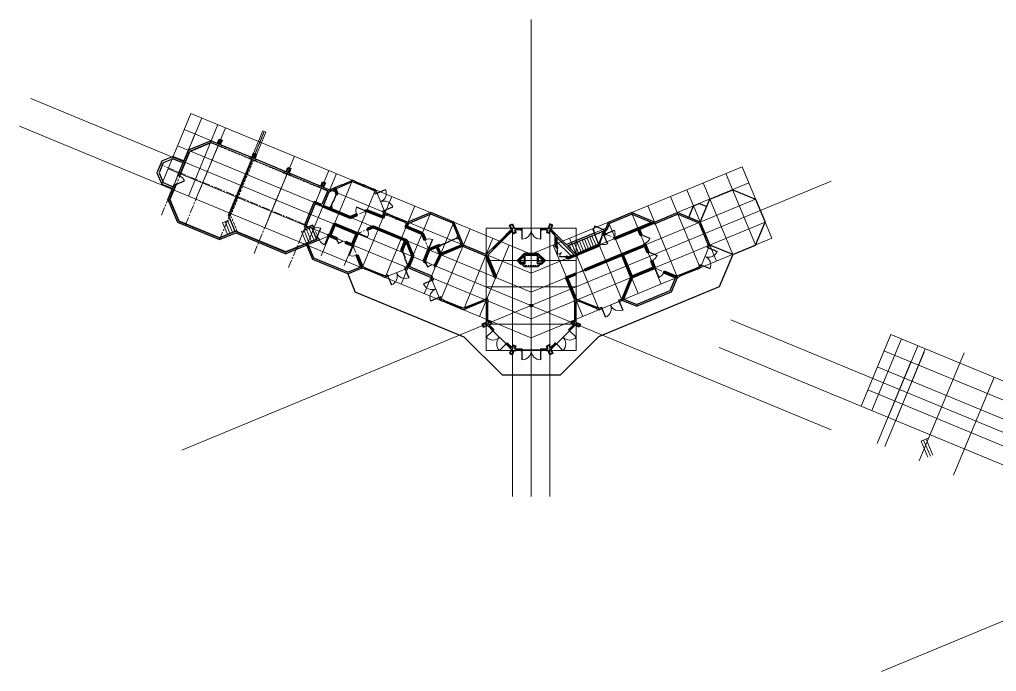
# Model space of a CAD drawing. Header units: inches. Extents: x 2775 to 35798, y 1675 to 10350.
# Drawn here: x 17293 to 21073, y 3300 to 5824 of the extents above; entities that cross this region are included whole.
import ezdxf

# ---------------------------------------------------------------- set-up
doc = ezdxf.new("R2010")
doc.units = ezdxf.units.IN
doc.header["$LTSCALE"] = 0.5
doc.header["$MEASUREMENT"] = 0
doc.linetypes.add('CENTER', pattern=[2, 1.25, -0.25, 0.25, -0.25])
doc.linetypes.add('HIDDEN', pattern=[0.375, 0.25, -0.125])
for name, color, linetype, lineweight in [('BALCONY', 3, 'CONTINUOUS', 30), ('DOORS', 7, 'CONTINUOUS', 30), ('FOUNDATION', 7, 'CONTINUOUS', 30), ('GRID', 1, 'CENTER', 20), ('INT WALLS', 7, 'CONTINUOUS', 40), ('LAYOUT', 6, 'CONTINUOUS', 9), ('MILLWORK', 7, 'CONTINUOUS', 20), ('STAIRS', 7, 'CONTINUOUS', 20), ('WALLS', 7, 'CONTINUOUS', 30)]:
    doc.layers.add(name, color=color, linetype=linetype, lineweight=lineweight)
doc.layers.add('LLMASONRY', color=12, linetype='CONTINUOUS')
doc.layers.add('LLWALLS', color=5, linetype='CONTINUOUS')

msp = doc.modelspace()

# ---------------------------------------------------------------- linework, layer by layer
at = {"layer": 'BALCONY', "color": 3, "ltscale": 50}
for p, q in [((20052.292, 4914.698), (20000.358, 4789.259)), ((18562.961, 4839.49), (18591.976, 4769.499)), ((19012.788, 4595.273), (19160.881, 4447.228)), ((19384.41, 4447.264), (19532.456, 4595.358)), ((19384.41, 4447.264), (19160.881, 4447.228))]:
    msp.add_line(p, q, dxfattribs=at)
at = {"layer": 'BALCONY', "color": 3, "ltscale": 150}
for p, q in [((19012.788, 4595.273), (18591.976, 4769.499)), ((20000.358, 4789.259), (19532.456, 4595.358))]:
    msp.add_line(p, q, dxfattribs=at)
at = {"layer": 'DOORS', "lineweight": 20, "ltscale": 75}
for p, q in [((18072.898, 5332.743), (18183.771, 5286.839)), ((18205.902, 5277.676), (18316.775, 5231.772)), ((18339.117, 5222.522), (18449.99, 5176.618))]:
    msp.add_line(p, q, dxfattribs=at)
at = {"layer": 'DOORS', "lineweight": 9, "ltscale": 50}
for p, q in [((17892.006, 5188.367), (17905.777, 5221.629)), ((18572.78, 5198.491), (18539.521, 5184.713)), ((18575.076, 5192.948), (18541.817, 5179.17)), ((18621.331, 5179.19), (18588.069, 5192.961)), ((18623.626, 5184.734), (18590.364, 5198.505)), ((18661.508, 5169.05), (18628.246, 5182.821)), ((18659.213, 5163.506), (18625.951, 5177.278)), ((18703.447, 5085.422), (18675.875, 5151.933)), ((18713.556, 5067.496), (18746.818, 5053.724)), ((18715.851, 5073.039), (18749.113, 5059.268)), ((18751.438, 5051.812), (18784.7, 5038.041)), ((18753.733, 5057.355), (18786.995, 5043.584)), ((19124.3, 4940.102), (19175.228, 4990.998)), ((19178.765, 4994.532), (19191.497, 5007.256)), ((19183.014, 4990.28), (19195.746, 5003.004)), ((19236.458, 5016.313), (19308.458, 5016.325)), ((19313.458, 5016.326), (19331.458, 5016.329)), ((19313.461, 5010.326), (19331.461, 5010.329)), ((19361.926, 4990.5), (19349.19, 5003.22)), ((19366.176, 4994.736), (19353.44, 5007.455)), ((19128.542, 4935.858), (19179.469, 4986.754)), ((19931.372, 4873.795), (19958.929, 4940.328)), ((18629.442, 4857.89), (18695.966, 4830.347)), ((18631.737, 4863.434), (18698.261, 4835.891)), ((18784.723, 4857.905), (18718.205, 4830.35)), ((18916.716, 4748.161), (18889.143, 4814.673)), ((18998.904, 4704.924), (18932.38, 4732.467)), ((19001.198, 4710.468), (18934.675, 4738.011)), ((19085.261, 4737.983), (19018.846, 4710.47)), ((19087.58, 4732.449), (19021.142, 4704.927)), ((19098.74, 4729.969), (19098.752, 4657.969)), ((19104.74, 4729.97), (19104.752, 4657.97)), ((19457.614, 4732.505), (19524.061, 4705.003)), ((19459.931, 4738.039), (19526.355, 4710.547)), ((19546.269, 4704.999), (19612.784, 4732.563)), ((19107.979, 4635.808), (19120.712, 4623.086)), ((19112.22, 4640.053), (19124.953, 4627.33)), ((19124.249, 4619.552), (19175.182, 4568.661)), ((19370.055, 4568.679), (19420.972, 4619.586)), ((19420.263, 4627.362), (19432.992, 4640.089)), ((19424.507, 4623.121), (19437.236, 4635.848)), ((19178.719, 4565.127), (19191.453, 4552.405)), ((19182.96, 4569.371), (19195.694, 4556.649)), ((19349.546, 4556.658), (19362.275, 4569.384)), ((19353.79, 4552.417), (19366.519, 4565.143))]:
    msp.add_line(p, q, dxfattribs=at)
at = {"layer": 'DOORS', "ltscale": 50}
for p, q in [((17897.549, 5186.072), (17930.807, 5199.854)), ((18507.842, 5120.032), (18518.29, 5145.265)), ((18675.875, 5151.933), (18709.13, 5165.719)), ((18497.893, 5101.975), (18505.807, 5121.09)), ((18630.243, 5084.15), (18596.983, 5097.925)), ((18703.447, 5085.422), (18736.703, 5099.208)), ((18444.289, 4983.031), (18457.954, 5016.336)), ((18606.436, 4995.597), (18639.634, 4981.848)), ((19180.881, 4992.415), (19193.613, 5005.139)), ((19213.459, 5013.296), (19231.459, 5013.303)), ((19236.461, 5010.305), (19236.461, 4974.305)), ((19308.461, 5010.333), (19308.461, 4974.333)), ((19313.459, 5013.335), (19331.459, 5013.342)), ((19351.315, 5005.338), (19364.022, 4992.589)), ((19517.727, 5025.808), (19550.989, 5012.037)), ((19561.032, 4995.129), (19594.288, 5008.915)), ((19698.683, 4991.062), (19731.945, 4977.291)), ((18486.266, 4985.195), (18472.398, 4951.974)), ((18519.71, 4974.262), (18526.601, 4957.633)), ((18542.852, 4964.681), (18526.224, 4957.79)), ((18890.624, 4972.541), (18876.857, 4939.277)), ((18919.864, 4949.49), (18953.123, 4963.268)), ((18952.219, 4965.246), (18985.479, 4979.024)), ((19126.417, 4937.984), (19177.344, 4988.88)), ((19553.311, 4989.059), (19567.088, 4955.8)), ((18581.702, 4944.758), (18567.935, 4911.495)), ((18774.468, 4927.467), (18785.236, 4901.491)), ((19372.479, 4939.328), (19372.479, 4915.328)), ((19726.214, 4924.531), (19759.461, 4910.721)), ((19953.357, 4942.635), (19958.901, 4940.341)), ((19958.904, 4940.323), (19992.164, 4926.547)), ((18782.885, 4900.543), (18793.569, 4874.769)), ((18863.762, 4883.768), (18870.623, 4867.21)), ((19406.442, 4905.408), (19382.442, 4905.408)), ((18630.591, 4860.666), (18697.118, 4833.13)), ((18784.721, 4857.909), (18798.509, 4824.654)), ((18870.623, 4867.21), (18887.181, 4874.072)), ((19462.327, 4847.651), (19495.585, 4861.433)), ((19752.091, 4858.947), (19765.878, 4825.691)), ((19848.017, 4833.292), (19914.532, 4860.856)), ((19925.829, 4876.105), (19931.373, 4873.811)), ((19931.377, 4873.793), (19964.636, 4860.017)), ((18718.2, 4830.36), (18731.988, 4797.105)), ((18889.148, 4814.674), (18855.888, 4800.898)), ((18916.726, 4748.166), (18883.467, 4734.389)), ((18933.529, 4735.243), (19000.055, 4707.707)), ((19019.99, 4707.709), (19086.444, 4735.16)), ((19101.74, 4729.969), (19101.752, 4657.969)), ((19443.471, 4657.989), (19443.459, 4729.989)), ((19525.212, 4707.785), (19458.749, 4735.216)), ((19612.778, 4732.578), (19626.555, 4699.319)), ((19546.27, 4704.999), (19560.046, 4671.74)), ((19124.256, 4619.558), (19098.8, 4594.102)), ((19110.107, 4637.937), (19122.839, 4625.214)), ((19420.954, 4619.603), (19446.41, 4594.148)), ((19422.366, 4625.261), (19435.089, 4637.994)), ((19175.187, 4568.666), (19149.731, 4543.21)), ((19180.845, 4567.254), (19193.577, 4554.531)), ((19213.622, 4546.232), (19231.622, 4546.238)), ((19236.624, 4543.24), (19236.624, 4507.24)), ((19308.624, 4543.268), (19308.624, 4507.268)), ((19313.622, 4546.27), (19331.622, 4546.277)), ((19351.682, 4554.523), (19364.405, 4567.256)), ((19362.283, 4569.376), (19366.528, 4565.135)), ((19370.062, 4568.672), (19395.518, 4543.216))]:
    msp.add_line(p, q, dxfattribs=at)
at = {"layer": 'DOORS', "lineweight": 20, "ltscale": 50}
for p, q in [((18573.928, 5195.719), (18540.669, 5181.941)), ((18622.479, 5181.962), (18589.217, 5195.733)), ((18660.36, 5166.278), (18627.098, 5180.049)), ((18714.704, 5070.268), (18747.966, 5056.496)), ((18752.585, 5054.584), (18785.847, 5040.813)), ((18953.35, 4962.495), (18951.997, 4965.774))]:
    msp.add_line(p, q, dxfattribs=at)
at = {"layer": 'DOORS', "color": 7, "lineweight": 9, "ltscale": 50}
for p, q in [((19213.458, 5016.309), (19231.458, 5016.312)), ((19213.459, 5010.309), (19231.459, 5010.312))]:
    msp.add_line(p, q, dxfattribs=at)
at = {"layer": 'DOORS', "lineweight": 9, "ltscale": 75}
for p, q in [((19517.732, 4998.255), (19550.989, 5012.037)), ((19440.471, 4657.989), (19440.459, 4729.989)), ((19446.471, 4657.99), (19446.459, 4729.99))]:
    msp.add_line(p, q, dxfattribs=at)
at = {"layer": 'DOORS', "lineweight": 9, "ltscale": 50}
for centre, radius, start, end in [((17897.549, 5186.072), 36, 22.509336, 67.509336), ((18675.875, 5151.933), 36, 292.516698, 22.516698), ((18703.447, 5085.422), 36, 22.516698, 112.516698), ((18630.243, 5084.15), 36, 157.501905, 202.501905), ((18444.289, 4983.031), 36, 67.692109, 112.692109), ((18606.436, 4995.597), 35.933, 337.501905, 22.501905), ((19236.455, 5010.313), 36.008, 270.009332, 0.022067), ((19308.461, 5010.325), 35.998, 179.996594, 270), ((19561.032, 4995.129), 36, 337.516724, 22.516724), ((18486.266, 4985.195), 36, 202.341309, 247.341309), ((18876.857, 4939.277), 36, 67.516709, 112.516709), ((19553.311, 4989.059), 36, 247.501963, 292.501963), ((19698.683, 4991.062), 36.001, 292.506283, 337.509343), ((19372.479, 4939.328), 24, 270, 315.036577), ((19406.442, 4905.408), 24, 135.036577, 180), ((19958.912, 4940.32), 35.998, 247.496594, 337.5), ((18581.702, 4944.758), 36, 247.516709, 292.516709), ((19726.214, 4924.531), 36, 292.443135, 337.443395), ((19931.367, 4873.791), 36.008, 337.509332, 67.522067), ((18718.203, 4830.353), 35.998, 292.518672, 22.522079), ((18784.724, 4857.919), 36.008, 202.496605, 292.50934), ((19752.091, 4858.947), 36.001, 292.516724, 337.516724), ((18889.153, 4814.683), 36.008, 202.509332, 292.522067), ((18916.719, 4748.163), 35.998, 112.496594, 202.5), ((19546.261, 4705.005), 36.008, 292.509332, 22.522067), ((19612.781, 4732.571), 35.998, 202.496594, 292.5), ((19124.257, 4619.568), 36.008, 225.009332, 315.022067), ((19175.181, 4568.66), 35.998, 134.996594, 225), ((19370.052, 4568.674), 36.008, 315.009332, 45.022067), ((19420.959, 4619.598), 35.998, 224.996594, 315), ((19236.618, 4543.248), 36.008, 270.009332, 0.022067), ((19308.624, 4543.26), 35.998, 179.996594, 270)]:
    msp.add_arc(centre, radius, start, end, dxfattribs=at)
at = {"layer": 'DOORS', "lineweight": 9, "ltscale": 75}
msp.add_arc((19550.989, 5012.037), 36, 157.509343, 202.509343, dxfattribs=at)
at = {"layer": 'FOUNDATION', "color": 7, "linetype": 'Continuous', "lineweight": 20, "ltscale": 50}
for p, q in [((18034.56, 5346.451), (17952.008, 5312.254)), ((17875.785, 5128.152), (17909.995, 5045.568))]:
    msp.add_line(p, q, dxfattribs=at)
at = {"layer": 'FOUNDATION', "color": 7, "lineweight": 20, "ltscale": 50}
for p, q in [((18034.56, 5346.451), (18072.133, 5330.895)), ((17913.19, 5218.497), (17952.008, 5312.254)), ((18183.006, 5284.991), (18190.502, 5281.887)), ((18197.893, 5278.827), (18205.137, 5275.828)), ((18316.01, 5229.924), (18338.352, 5220.674)), ((17875.785, 5128.152), (17899.441, 5185.289)), ((18449.225, 5174.77), (18484.231, 5160.277)), ((17909.995, 5045.568), (18066.461, 4980.849)), ((18066.461, 4980.849), (18128.994, 5006.874)), ((18128.994, 5006.874), (18322.969, 4926.471)), ((18402.219, 4959.17), (18322.969, 4926.471))]:
    msp.add_line(p, q, dxfattribs=at)
at = {"layer": 'FOUNDATION', "lineweight": 20, "ltscale": 50}
for p, q in [((18072.898, 5332.743), (18072.133, 5330.895)), ((18183.771, 5286.839), (18183.006, 5284.991)), ((18205.902, 5277.676), (18205.137, 5275.828)), ((18316.775, 5231.772), (18316.01, 5229.924)), ((18339.117, 5222.522), (18338.352, 5220.674)), ((17897.603, 5186.05), (17899.451, 5185.284)), ((18449.99, 5176.618), (18449.225, 5174.77))]:
    msp.add_line(p, q, dxfattribs=at)
at = {"layer": 'FOUNDATION', "color": 7, "linetype": 'HIDDEN', "lineweight": 9, "ltscale": 75}
for p, q in [((18072.133, 5330.895), (18183.006, 5284.991)), ((18205.137, 5275.828), (18316.01, 5229.924)), ((18338.352, 5220.674), (18449.225, 5174.77))]:
    msp.add_line(p, q, dxfattribs=at)
at = {"layer": 'FOUNDATION', "linetype": 'Continuous', "ltscale": 50}
for p, q in [((17886.939, 5293.959), (17842.66, 5275.617)), ((17886.94, 5285.3), (17848.866, 5269.529)), ((17824.385, 5231.331), (17842.692, 5187.138)), ((17833.044, 5231.331), (17848.815, 5193.261))]:
    msp.add_line(p, q, dxfattribs=at)
at = {"layer": 'FOUNDATION', "ltscale": 50}
for p, q in [((17886.939, 5293.959), (17928.575, 5276.721)), ((17842.743, 5275.652), (17824.385, 5231.331)), ((17848.866, 5269.529), (17833.044, 5231.331)), ((17886.94, 5285.3), (17925.515, 5269.329)), ((18100.953, 5065.847), (18191.267, 5283.735)), ((17842.692, 5187.138), (17884.345, 5169.892)), ((17848.815, 5193.261), (17887.406, 5177.284))]:
    msp.add_line(p, q, dxfattribs=at)
at = {"layer": 'FOUNDATION', "linetype": 'HIDDEN', "lineweight": 9, "ltscale": 75}
for q in [(18198.659, 5280.675), (18135.151, 5004.322)]:
    msp.add_line((18109.614, 5065.849), q, dxfattribs=at)
at = {"layer": 'FOUNDATION', "color": 7, "linetype": 'HIDDEN', "lineweight": 20, "ltscale": 75}
for p, q in [((17899.441, 5185.289), (17913.19, 5218.497)), ((18491.12, 5156.004), (18467.028, 5097.812)), ((18437.461, 5110.053), (18402.729, 5026.162)), ((18467.028, 5097.812), (18437.461, 5110.053)), ((18402.729, 5026.162), (18404.945, 5020.816))]:
    msp.add_line(p, q, dxfattribs=at)
at = {"layer": 'FOUNDATION', "linetype": 'HIDDEN', "lineweight": 20, "ltscale": 75}
for p, q in [((18513.299, 5165.192), (18491.12, 5156.004)), ((18427.015, 5029.922), (18404.945, 5020.816)), ((18427.015, 5029.922), (18449.205, 4976.394)), ((19414.257, 4946.715), (19557.847, 5006.22))]:
    msp.add_line(p, q, dxfattribs=at)
at = {"layer": 'FOUNDATION', "lineweight": 20, "ltscale": 75}
msp.add_line((18131.99, 5140.725), (18139.38, 5137.662), dxfattribs=at)
at = {"layer": 'FOUNDATION', "ltscale": 10}
msp.add_line((18100.953, 5065.847), (18125.955, 5005.609), dxfattribs=at)
at = {"layer": 'FOUNDATION', "color": 7, "linetype": 'HIDDEN', "lineweight": 20, "ltscale": 50}
msp.add_line((18441.044, 4975.19), (18402.219, 4959.17), dxfattribs=at)
at = {"layer": 'GRID', "ltscale": 50}
for p, q in [((17841.934, 5067.493), (17978.798, 5397.683)), ((18066.462, 4972.191), (18239.983, 5390.818)), ((17934.273, 5029.219), (18071.137, 5359.409)), ((18398.939, 5030.075), (17837.43, 5262.82)), ((18200.121, 4919.149), (18336.985, 5249.339)), ((18333.582, 4863.866), (18470.446, 5194.056)), ((18520.553, 5153.897), (18512.43, 5173.491)), ((18466.853, 5102.619), (18573.973, 5058.269)), ((18636.695, 5084.252), (18573.973, 5058.269)), ((18699.459, 5058.28), (18636.695, 5084.252)), ((18699.454, 5058.269), (18707.074, 5076.673)), ((18066.462, 4972.191), (17903.862, 5039.588)), ((18492.9, 4987.932), (18511.262, 5032.282)), ((18511.262, 5032.282), (18599.96, 4995.558)), ((18795.772, 5039.95), (18788.164, 5021.573)), ((19597.896, 4977.302), (19749.326, 5040.106)), ((18129.022, 4998.22), (18066.459, 4972.183)), ((18581.599, 4951.209), (18599.924, 4995.471)), ((18662.77, 5021.505), (18599.924, 4995.471)), ((18662.77, 5021.505), (18788.251, 4969.553)), ((18850.939, 4995.597), (18788.164, 5021.573)), ((18850.939, 4995.597), (18876.961, 4932.825)), ((19535.116, 4951.336), (19562.177, 5016.674)), ((19553.483, 4995.683), (19597.896, 4977.302)), ((19686.644, 5014.109), (19749.216, 4862.623)), ((18486.266, 4985.195), (18453.187, 4971.546)), ((18492.9, 4987.932), (18489.791, 4986.649)), ((18492.9, 4987.932), (18581.599, 4951.209)), ((18772.024, 4930.358), (18788.251, 4969.553)), ((18788.251, 4969.553), (18814.25, 4906.837)), ((18997.03, 4982.564), (18908.278, 4945.798)), ((18581.599, 4951.209), (18618.387, 4862.467)), ((18772.024, 4930.358), (18797.993, 4867.715)), ((18858.574, 4888.486), (18876.961, 4932.825)), ((18908.278, 4945.798), (18876.961, 4932.825)), ((18921.259, 4914.485), (18900.126, 4871.283)), ((18921.259, 4914.485), (18908.278, 4945.798)), ((19010.011, 4951.25), (18921.259, 4914.485)), ((19135.498, 4825.785), (19098.71, 4914.527)), ((19446.43, 4914.584), (19535.116, 4951.336)), ((19478.956, 4854.542), (19623.88, 4914.599)), ((19623.88, 4914.599), (19712.566, 4951.351)), ((19623.88, 4914.599), (19660.632, 4825.913)), ((18795.838, 4862.509), (18814.22, 4906.91)), ((18858.574, 4888.486), (18900.126, 4871.283)), ((19409.67, 4825.83), (19445.698, 4840.76)), ((19749.216, 4862.623), (19660.632, 4825.913)), ((19749.216, 4862.623), (19838.082, 4825.928)), ((19446.422, 4737.143), (19409.67, 4825.83)), ((19660.632, 4825.913), (19623.872, 4737.158))]:
    msp.add_line(p, q, dxfattribs=at)
at = {"layer": 'GRID', "color": 1, "ltscale": 50}
msp.add_line((18520.553, 5153.897), (18494.571, 5091.143), dxfattribs=at)
at = {"layer": 'GRID', "color": 6, "linetype": 'Continuous', "lineweight": 30, "ltscale": 50}
msp.add_circle((19272.569, 4717.057), 6, dxfattribs=at)
at = {"layer": 'INT WALLS', "ltscale": 50}
for p, q in [((18517.976, 5153.911), (18512.534, 5167.039)), ((18515.028, 5146.762), (18519.417, 5144.945)), ((18523.124, 5153.898), (18516.922, 5168.857)), ((18467.762, 5104.813), (18493.286, 5094.246)), ((18465.945, 5100.425), (18573.973, 5055.699)), ((18501.056, 5100.596), (18496.667, 5102.413)), ((18497.674, 5092.429), (18573.972, 5060.84)), ((18596.984, 5070.372), (18573.972, 5060.84)), ((18598.802, 5065.984), (18573.973, 5055.699)), ((18596.984, 5070.372), (18598.802, 5065.984)), ((18636.695, 5086.823), (18630.243, 5084.15)), ((18630.243, 5084.15), (18632.061, 5079.762)), ((18636.696, 5081.682), (18632.061, 5079.762)), ((18698.173, 5061.383), (18702.542, 5071.937)), ((18700.745, 5055.178), (18706.973, 5070.221)), ((18509.976, 5035.384), (18493.041, 4994.481)), ((18512.548, 5029.179), (18496.003, 4989.218)), ((18509.976, 5035.384), (18600.048, 4998.093)), ((18512.548, 5029.179), (18596.857, 4994.273)), ((18791.283, 5035.315), (18785.061, 5020.287)), ((18795.629, 5033.397), (18791.267, 5022.86)), ((19597.895, 4979.873), (19738.386, 5038.14)), ((19689.675, 5012.795), (19744.592, 5035.571)), ((18580.313, 4954.312), (18596.857, 4994.273)), ((18584.169, 4951.21), (18601.742, 4993.653)), ((18604.559, 4999.961), (18600.048, 4998.093)), ((18606.436, 4995.597), (18601.742, 4993.653)), ((18604.541, 5000.002), (18606.436, 4995.597)), ((18637.798, 5013.779), (18639.633, 5009.349)), ((18662.77, 5024.076), (18637.815, 5013.738)), ((18662.771, 5018.934), (18639.633, 5009.349)), ((18662.77, 5024.076), (18790.069, 4971.371)), ((18662.771, 5018.934), (18785.149, 4968.267)), ((18849.128, 4993.763), (18858.683, 4970.714)), ((18852.756, 4997.415), (18863.071, 4972.533)), ((19548.922, 4990.877), (19555.826, 5007.547)), ((19548.922, 4990.877), (19553.311, 4989.059)), ((19553.311, 4989.059), (19554.769, 4992.58)), ((19554.769, 4992.58), (19559.216, 4990.74)), ((19556.587, 4996.969), (19562.033, 5010.119)), ((19556.587, 4996.969), (19561.032, 4995.129)), ((19559.216, 4990.74), (19561.032, 4995.129)), ((19597.897, 4974.731), (19685.287, 5010.975)), ((19685.287, 5010.975), (19694.293, 4989.242)), ((19689.675, 5012.795), (19698.681, 4991.061)), ((19694.417, 4989.297), (19698.68, 4991.063)), ((18489.791, 4986.649), (18519.71, 4974.262)), ((18496.003, 4989.218), (18521.527, 4978.651)), ((18552.972, 4960.491), (18579.781, 4949.391)), ((18554.789, 4964.88), (18580.313, 4954.312)), ((18769.453, 4930.358), (18785.149, 4968.267)), ((18774.595, 4930.359), (18788.253, 4963.348)), ((18788.253, 4963.348), (18811.65, 4906.909)), ((18790.069, 4971.371), (18816.791, 4906.91)), ((18863.071, 4972.533), (18858.683, 4970.714)), ((18918.486, 4952.598), (18907.369, 4947.992)), ((18918.486, 4952.598), (18920.304, 4948.209)), ((18990.577, 4982.462), (18985.004, 4980.153)), ((18985.007, 4980.154), (18986.825, 4975.766)), ((18992.396, 4978.074), (18986.822, 4975.765)), ((19365.427, 4986.929), (19365.427, 4946.371)), ((19370.177, 4982.26), (19370.177, 4948.341)), ((19444.61, 4916.401), (19533.298, 4953.154)), ((19533.298, 4953.154), (19535.147, 4957.617)), ((19535.147, 4957.617), (19539.535, 4955.799)), ((19536.934, 4949.519), (19539.535, 4955.799)), ((19592.479, 4976.973), (19594.296, 4981.362)), ((19592.479, 4976.973), (19597.897, 4974.731)), ((19594.296, 4981.362), (19597.895, 4979.873)), ((19622.971, 4916.793), (19709.463, 4952.636)), ((19708.075, 4955.985), (19712.463, 4957.803)), ((19708.075, 4955.985), (19709.463, 4952.636)), ((19712.463, 4957.803), (19714.76, 4952.26)), ((19714.761, 4952.258), (19726.214, 4924.531)), ((18579.781, 4949.391), (18581.702, 4944.758)), ((18581.702, 4944.758), (18586.09, 4946.577)), ((18584.169, 4951.21), (18586.09, 4946.577)), ((18769.453, 4930.358), (18771.209, 4926.122)), ((18771.206, 4926.121), (18775.6, 4927.934)), ((18774.595, 4930.359), (18775.6, 4927.934)), ((18855.47, 4887.201), (18874.39, 4932.825)), ((18861.678, 4889.772), (18878.772, 4930.992)), ((18872.47, 4937.458), (18874.39, 4932.825)), ((18876.857, 4939.277), (18872.543, 4937.492)), ((18876.857, 4939.277), (18878.246, 4935.928)), ((18907.369, 4947.992), (18878.246, 4935.928)), ((18906.993, 4942.695), (18878.794, 4931.014)), ((18918.687, 4914.63), (18896.882, 4870.056)), ((18918.682, 4914.499), (18906.993, 4942.695)), ((18920.304, 4948.209), (18911.382, 4944.513)), ((18922.544, 4917.588), (18911.382, 4944.513)), ((19003.559, 4951.148), (18922.544, 4917.588)), ((19005.275, 4946.718), (18923.092, 4912.673)), ((19372.479, 4939.328), (19365.427, 4946.371)), ((19375.836, 4942.689), (19370.177, 4948.341)), ((19372.479, 4939.328), (19375.836, 4942.689)), ((19413.495, 4898.365), (19536.934, 4949.519)), ((19414.607, 4903.967), (19438.877, 4914.025)), ((19478.047, 4856.736), (19622.971, 4916.793)), ((19626.983, 4913.314), (19711.279, 4948.247)), ((19711.279, 4948.247), (19721.824, 4922.717)), ((19721.824, 4922.718), (19726.214, 4924.531)), ((18595.488, 4911.503), (18599.876, 4913.322)), ((18595.488, 4911.503), (18613.896, 4867.1)), ((18599.876, 4913.322), (18618.241, 4869.021)), ((18792.658, 4874.392), (18797.001, 4876.185)), ((18797.001, 4876.185), (18797.966, 4873.858)), ((18797.966, 4873.858), (18811.65, 4906.909)), ((18800.327, 4867.145), (18816.791, 4906.91)), ((18855.47, 4887.201), (18863.762, 4883.768)), ((18861.678, 4889.772), (18865.586, 4888.154)), ((18863.762, 4883.768), (18865.586, 4888.154)), ((18922.953, 4912.543), (18901.279, 4868.235)), ((19133.304, 4824.875), (19098.856, 4907.973)), ((19137.692, 4826.694), (19103.014, 4910.346)), ((19406.442, 4905.408), (19409.799, 4908.769)), ((19413.495, 4898.365), (19406.442, 4905.408)), ((19414.607, 4903.967), (19409.799, 4908.769)), ((19479.865, 4852.348), (19622.595, 4911.496)), ((19622.595, 4911.496), (19658.061, 4825.912)), ((19626.983, 4913.314), (19661.917, 4829.016)), ((19735.568, 4889.444), (19739.958, 4891.258)), ((19735.568, 4889.444), (19746.116, 4863.908)), ((19739.958, 4891.258), (19750.993, 4864.542)), ((18792.658, 4874.392), (18795.029, 4868.669)), ((18792.662, 4874.394), (18795.035, 4868.671)), ((18896.882, 4870.056), (18901.279, 4868.235)), ((19406.855, 4827.234), (19444.789, 4842.954)), ((19413.062, 4824.664), (19446.608, 4838.566)), ((19444.789, 4842.954), (19446.608, 4838.566)), ((19478.047, 4856.736), (19479.865, 4852.348)), ((19746.116, 4863.908), (19661.917, 4829.016)), ((19749.319, 4860.094), (19662.45, 4824.095)), ((19749.319, 4860.094), (19752.091, 4858.947)), ((19750.993, 4864.542), (19753.907, 4863.336)), ((19752.091, 4858.947), (19753.907, 4863.336)), ((19785.355, 4845.18), (19831.63, 4826.028)), ((19785.516, 4845.569), (19787.172, 4849.569)), ((19787.172, 4849.569), (19833.447, 4830.417)), ((19133.934, 4825.024), (19137.692, 4826.694)), ((19440.479, 4746.096), (19406.855, 4827.234)), ((19446.685, 4743.528), (19413.062, 4824.664)), ((19658.061, 4825.912), (19623.974, 4743.61)), ((19662.45, 4824.095), (19628.362, 4741.793))]:
    msp.add_line(p, q, dxfattribs=at)
at = {"layer": 'INT WALLS', "color": 7, "ltscale": 50}
for p, q in [((18517.976, 5153.882), (18515.028, 5146.762)), ((18523.124, 5153.898), (18519.417, 5144.945)), ((18496.667, 5102.413), (18493.286, 5094.246)), ((18501.056, 5100.596), (18497.674, 5092.429)), ((18698.173, 5061.383), (18636.695, 5086.823)), ((18700.745, 5055.178), (18636.696, 5081.682)), ((18849.107, 4993.785), (18785.061, 5020.287)), ((18852.756, 4997.415), (18791.267, 5022.86)), ((18521.527, 4978.651), (18519.71, 4974.262)), ((18554.789, 4964.88), (18552.972, 4960.491))]:
    msp.add_line(p, q, dxfattribs=at)
at = {"layer": 'INT WALLS', "lineweight": 20, "ltscale": 50}
for p, q in [((18953.331, 4962.542), (18951.978, 4965.821)), ((18986.609, 4976.273), (18985.256, 4979.552))]:
    msp.add_line(p, q, dxfattribs=at)
at = {"layer": 'LAYOUT', "color": 1, "ltscale": 150}
for p, q in [((19272.718, 3978.291), (19272.417, 5824.313)), ((20433.735, 4236.348), (17337.082, 5518.433)), ((20433.734, 5198.266), (17920.402, 4156.73)), ((23141.067, 3380.117), (20044.414, 4662.201)), ((23141.066, 4342.034), (20627.734, 3300.498))]:
    msp.add_line(p, q, dxfattribs=at)
at = {"layer": 'LAYOUT', "ltscale": 50}
for p, q in [((17956.158, 5461.095), (17841.445, 5184.153)), ((17883.099, 5166.908), (17997.767, 5443.868)), ((17945.869, 5140.919), (18060.537, 5417.88)), ((17975.435, 5128.678), (18090.103, 5405.639)), ((18108.483, 5073.593), (18239.845, 5390.875)), ((18241.53, 5018.509), (18356.199, 5295.469)), ((18374.578, 4963.424), (18489.246, 5240.385)), ((18404.144, 4951.183), (18518.812, 5228.144)), ((20026.216, 5228.389), (20140.975, 4951.466)), ((18460.362, 4909.368), (18581.583, 5202.155)), ((19937.53, 5191.637), (20052.288, 4914.714)), ((18549.06, 4872.645), (18670.281, 5165.432)), ((19874.768, 5165.628), (19989.526, 4888.705)), ((18618.383, 4862.483), (18733.051, 5139.444)), ((19812.006, 5139.619), (19926.765, 4862.696)), ((18707.082, 4825.76), (18821.75, 5102.72)), ((18769.852, 4799.771), (18884.52, 5076.732)), ((19660.558, 5076.859), (19775.316, 4799.935)), ((19723.32, 5102.867), (19838.078, 4825.944)), ((18858.55, 4763.048), (18973.218, 5040.009)), ((19571.871, 5040.107), (19686.63, 4763.183)), ((18921.321, 4737.06), (19035.989, 5014.021)), ((19509.11, 5014.098), (19623.868, 4737.174)), ((19010.019, 4700.337), (19124.687, 4977.297)), ((19420.423, 4977.346), (19535.182, 4700.422)), ((19072.789, 4674.348), (19187.457, 4951.309)), ((19357.661, 4951.337), (19472.42, 4674.413)), ((20663.49, 4604.863), (20548.777, 4327.921)), ((20590.43, 4310.676), (20705.099, 4587.636)), ((20792.397, 4536.94), (20640.762, 4171.115)), ((20653.201, 4284.687), (20767.869, 4561.648)), ((20682.767, 4272.446), (20797.435, 4549.407)), ((20741.887, 4498.894), (20611.2, 4183.368)), ((20947.311, 4534.602), (20773.79, 4115.975)), ((20815.815, 4217.362), (20930.483, 4494.322)), ((21058.741, 4426.509), (20907.106, 4060.684)), ((20948.862, 4162.277), (21063.53, 4439.238))]:
    msp.add_line(p, q, dxfattribs=at)
at = {"layer": 'LAYOUT', "ltscale": 150}
for p, q in [((19272.565, 4916.073), (17956.158, 5461.095)), ((19272.618, 4591.615), (17292.739, 5411.329)), ((19272.577, 4842.556), (17930.166, 5398.345)), ((19272.589, 4769.04), (17904.174, 5335.595)), ((20088.978, 5254.398), (19272.565, 4916.073)), ((19272.606, 4665.131), (17867.437, 5246.903)), ((20114.98, 5191.652), (19272.577, 4842.556)), ((20140.982, 5128.907), (19272.589, 4769.04)), ((20177.734, 5040.22), (19272.606, 4665.131)), ((20203.736, 4977.474), (19272.618, 4591.615)), ((21979.897, 4059.841), (20663.49, 4604.863)), ((21979.95, 3735.383), (20000.071, 4555.098)), ((21979.909, 3986.325), (20637.498, 4542.113)), ((21979.921, 3912.809), (20611.506, 4479.363)), ((21979.938, 3808.899), (20574.768, 4390.671))]:
    msp.add_line(p, q, dxfattribs=at)
at = {"layer": 'LAYOUT', "linetype": 'Continuous', "ltscale": 50}
msp.add_line((20088.978, 5254.398), (20203.736, 4977.474), dxfattribs=at)
at = {"layer": 'LAYOUT', "color": 2, "ltscale": 50}
for p, q in [((19098.766, 4543.234), (19098.689, 5015.894)), ((19098.726, 5016.307), (19446.372, 5016.363)), ((19446.409, 5016.363), (19446.486, 4543.291)), ((19098.746, 4890.824), (19446.393, 4890.994)), ((19098.726, 4789.072), (19446.446, 4789.129)), ((19098.749, 4645.042), (19446.469, 4645.099)), ((19446.486, 4543.291), (19098.766, 4543.234))]:
    msp.add_line(p, q, dxfattribs=at)
at = {"layer": 'LAYOUT', "color": 2, "ltscale": 150}
for p, q in [((19200.718, 3978.279), (19200.549, 5016.323)), ((19344.718, 3978.303), (19344.549, 5016.347))]:
    msp.add_line(p, q, dxfattribs=at)
at = {"layer": 'LAYOUT', "color": 5, "lineweight": 20, "ltscale": 50}
msp.add_line((19236.622, 4546.24), (19308.622, 4546.268), dxfattribs=at)
at = {"layer": 'LLMASONRY', "color": 7, "linetype": 'Continuous', "lineweight": 30, "ltscale": 1.5}
for p, q in [((18058.611, 5345.149), (18064.517, 5359.584)), ((18058.612, 5345.151), (18065.437, 5361.777)), ((18065.437, 5361.777), (18076.519, 5357.173)), ((18076.509, 5357.177), (18069.639, 5340.583)), ((18191.659, 5290.064), (18198.484, 5306.692)), ((18198.484, 5306.692), (18209.567, 5302.088)), ((18209.557, 5302.092), (18202.686, 5285.498)), ((18324.619, 5235.016), (18331.444, 5251.641)), ((18324.619, 5235.016), (18330.525, 5249.451)), ((18331.444, 5251.641), (18342.526, 5247.037)), ((18342.526, 5247.037), (18335.62, 5230.411)), ((18341.603, 5244.836), (18335.647, 5230.45)), ((18458.08, 5179.733), (18464.905, 5196.359)), ((18464.905, 5196.358), (18475.987, 5191.755)), ((18475.987, 5191.755), (18469.081, 5175.129)), ((19189.156, 5028.385), (19200.242, 5032.98)), ((19196.105, 5011.812), (19189.156, 5028.386)), ((19200.242, 5032.98), (19207.134, 5016.348)), ((19344.796, 5033.271), (19337.971, 5016.612)), ((19355.901, 5028.722), (19344.796, 5033.271)), ((19349.019, 5012.12), (19355.901, 5028.722)), ((19203.018, 4995.155), (19198.546, 5005.819)), ((19203.018, 4995.155), (19214.027, 4999.717)), ((19209.637, 5010.309), (19214.027, 4999.717)), ((19335.397, 5010.329), (19331.146, 4999.953)), ((19342.173, 4995.435), (19331.146, 4999.953)), ((19342.173, 4995.436), (19346.51, 5005.897)), ((19217.931, 4890.866), (19230.273, 4878.533)), ((19098.715, 4651.397), (19082.083, 4644.586)), ((19115.379, 4658.292), (19104.678, 4653.91)), ((19115.38, 4658.292), (19119.941, 4647.283)), ((19429.866, 4658.397), (19425.307, 4647.388)), ((19429.866, 4658.397), (19440.347, 4654.109)), ((19446.532, 4651.507), (19463.166, 4644.702)), ((19082.084, 4644.587), (19086.678, 4633.5)), ((19086.678, 4633.5), (19103.309, 4640.392)), ((19109.349, 4642.894), (19119.941, 4647.283)), ((19435.668, 4643.098), (19425.307, 4647.388)), ((19458.575, 4633.614), (19441.941, 4640.501)), ((19463.166, 4644.702), (19458.575, 4633.614)), ((19196.08, 4547.731), (19189.105, 4531.168)), ((19203.019, 4564.377), (19198.53, 4553.72)), ((19200.184, 4526.557), (19207.102, 4543.178)), ((19203.019, 4564.378), (19214.02, 4559.799)), ((19209.614, 4549.214), (19214.02, 4559.799)), ((19342.446, 4564.44), (19331.412, 4559.939)), ((19335.647, 4549.556), (19331.412, 4559.939)), ((19345.011, 4526.6), (19338.212, 4543.27)), ((19342.446, 4564.439), (19346.767, 4553.972)), ((19349.266, 4547.744), (19356.123, 4531.132)), ((19189.105, 4531.169), (19200.184, 4526.557)), ((19356.123, 4531.132), (19345.011, 4526.6))]:
    msp.add_line(p, q, dxfattribs=at)
at = {"layer": 'LLMASONRY', "color": 7, "linetype": 'Continuous', "lineweight": 30}
for p, q in [((19245.118, 4918.07), (19217.931, 4890.866)), ((19300.02, 4918.087), (19245.118, 4918.07)), ((19327.224, 4890.901), (19300.02, 4918.087)), ((19296.765, 4911.086), (19248.765, 4911.071)), ((19327.224, 4890.901), (19315.008, 4878.679))]:
    msp.add_line(p, q, dxfattribs=at)
at = {"layer": 'LLMASONRY', "color": 7, "linetype": 'Continuous', "lineweight": 20}
for p, q in [((19246.361, 4915.07), (19222.174, 4890.867)), ((19298.779, 4915.087), (19246.361, 4915.07)), ((19322.465, 4890.917), (19298.779, 4915.087)), ((19222.174, 4890.867), (19231.052, 4881.459)), ((19244.763, 4907.812), (19227.831, 4890.869)), ((19233.163, 4885.54), (19227.831, 4890.869)), ((19317.308, 4890.915), (19300.763, 4907.449)), ((19317.325, 4890.898), (19312.179, 4885.75)), ((19322.455, 4890.927), (19313.841, 4881.755))]:
    msp.add_line(p, q, dxfattribs=at)
at = {"layer": 'LLMASONRY', "color": 7, "linetype": 'Continuous', "lineweight": 30, "ltscale": 7.5}
for p, q in [((19230.273, 4878.533), (19248.745, 4878.582)), ((19296.745, 4878.709), (19315.088, 4878.758))]:
    msp.add_line(p, q, dxfattribs=at)
at = {"layer": 'LLMASONRY', "color": 7, "linetype": 'Continuous', "lineweight": 20, "ltscale": 7.5}
for p, q in [((19231.052, 4881.459), (19248.747, 4881.582)), ((19233.163, 4885.54), (19244.749, 4885.571)), ((19296.747, 4881.709), (19313.841, 4881.755)), ((19300.75, 4885.72), (19312.179, 4885.75))]:
    msp.add_line(p, q, dxfattribs=at)
at = {"layer": 'LLMASONRY', "color": 7, "linetype": 'Continuous', "lineweight": 20, "ltscale": 50}
for p, q in [((19247.136, 4866.653), (19235.236, 4878.546)), ((19309.9, 4878.616), (19297.962, 4866.67)), ((19297.962, 4866.67), (19247.34, 4866.653))]:
    msp.add_line(p, q, dxfattribs=at)
at = {"layer": 'LLMASONRY', "color": 7, "linetype": 'HIDDEN', "lineweight": 30, "ltscale": 25}
for p, q in [((19243.342, 4870.657), (19243.35, 4878.578)), ((19302.678, 4870.705), (19302.635, 4878.711))]:
    msp.add_line(p, q, dxfattribs=at)
at = {"layer": 'LLMASONRY', "color": 7, "linetype": 'Continuous', "lineweight": 20, "ltscale": 5}
for p, q in [((19244.749, 4885.571), (19244.763, 4907.812)), ((19300.75, 4885.72), (19300.763, 4907.449))]:
    msp.add_line(p, q, dxfattribs=at)
at = {"layer": 'LLMASONRY', "color": 7, "linetype": 'Continuous', "lineweight": 30, "ltscale": 5}
for p, q in [((19248.745, 4878.582), (19248.765, 4911.071)), ((19296.745, 4878.699), (19296.765, 4911.086))]:
    msp.add_line(p, q, dxfattribs=at)
at = {"layer": 'LLMASONRY', "color": 7, "linetype": 'HIDDEN', "lineweight": 30, "ltscale": 50}
msp.add_line((19302.678, 4870.705), (19243.342, 4870.657), dxfattribs=at)
at = {"layer": 'LLWALLS', "linetype": 'Continuous', "ltscale": 0.75, "const_width": 0.5}
for points in [[(17911.388, 5231.441, 1), (17914.888, 5231.441, 1)], [(18000.955, 5194.314, 1), (18004.455, 5194.314, 1)], [(18133.935, 5139.194, 1), (18137.435, 5139.194, 1)], [(18266.759, 5084.138, 1), (18270.259, 5084.138, 1)], [(18397.189, 5030.075, 1), (18400.689, 5030.075, 1)], [(19223.253, 4890.868, 1), (19226.753, 4890.868, 1)], [(19321.637, 4890.915, -1), (19318.137, 4890.916, -1)]]:
    msp.add_lwpolyline(points, format="xyb", close=True, dxfattribs=at)
at = {"layer": 'MILLWORK', "ltscale": 50}
for p, q in [((19426.608, 4908.941), (19370.177, 4965.3)), ((20781.353, 4192.336), (20810.447, 4204.412))]:
    msp.add_line(p, q, dxfattribs=at)
at = {"layer": 'MILLWORK', "ltscale": 10}
for p, q in [((20791.051, 4196.361), (20816.956, 4133.947)), ((20800.749, 4200.387), (20826.654, 4137.972)), ((20781.353, 4192.336), (20807.259, 4129.922))]:
    msp.add_line(p, q, dxfattribs=at)
at = {"layer": 'STAIRS', "lineweight": 20, "ltscale": 50}
for p, q in [((18078.461, 5037.866), (18107.565, 5049.946)), ((18400.593, 5010.423), (18383.838, 5003.51)), ((18383.838, 5003.51), (18402.985, 4957.323)), ((18393.544, 5007.515), (18412.691, 4961.328)), ((18403.25, 5011.52), (18422.397, 4965.333)), ((18412.957, 5015.525), (18432.104, 4969.338)), ((19533.298, 4953.154), (19517.363, 4991.607))]:
    msp.add_line(p, q, dxfattribs=at)
at = {"layer": 'STAIRS', "lineweight": 20, "ltscale": 10}
for p, q in [((18078.461, 5037.866), (18096.873, 4993.505)), ((18088.159, 5041.892), (18106.567, 4997.54)), ((18097.857, 5045.917), (18116.261, 5001.574))]:
    msp.add_line(p, q, dxfattribs=at)
at = {"layer": 'STAIRS', "lineweight": 30, "ltscale": 50}
msp.add_line((18424.96, 5013.989), (18438.746, 4980.733), dxfattribs=at)
at = {"layer": 'STAIRS', "lineweight": 25, "ltscale": 50}
for p, q in [((19520.029, 4992.712), (19553.286, 5006.494)), ((19535.147, 4957.617), (19548.922, 4990.877))]:
    msp.add_line(p, q, dxfattribs=at)
at = {"layer": 'STAIRS', "ltscale": 50}
for p, q in [((19445.997, 4916.976), (19430.828, 4953.582)), ((19455.698, 4920.996), (19440.528, 4957.602)), ((19465.398, 4925.015), (19450.228, 4961.622)), ((19475.098, 4929.035), (19459.928, 4965.641)), ((19484.798, 4933.055), (19469.628, 4969.661)), ((19494.498, 4937.075), (19479.328, 4973.681)), ((19504.198, 4941.094), (19489.028, 4977.701)), ((19513.898, 4945.114), (19498.728, 4981.72)), ((19523.598, 4949.134), (19507.663, 4987.588)), ((19428.883, 4930.847), (19421.128, 4949.562))]:
    msp.add_line(p, q, dxfattribs=at)
at = {"layer": 'WALLS', "lineweight": 20, "ltscale": 50}
for p, q in [((18198.473, 5306.694), (18234.28, 5393.179)), ((18209.551, 5302.079), (18245.368, 5388.588)), ((18234.28, 5393.179), (18245.368, 5388.588))]:
    msp.add_line(p, q, dxfattribs=at)
at = {"layer": 'WALLS', "color": 4, "linetype": 'Continuous', "ltscale": 50}
for p, q in [((18034.56, 5355.11), (17945.807, 5318.345)), ((18034.56, 5348.615), (17950.477, 5313.785)), ((17867.099, 5128.217), (17903.873, 5039.443)), ((17873.621, 5128.152), (17908.464, 5044.037))]:
    msp.add_line(p, q, dxfattribs=at)
at = {"layer": 'WALLS', "color": 4, "ltscale": 50}
for p, q in [((18034.56, 5355.11), (18060.179, 5344.502)), ((18034.56, 5348.615), (18072.898, 5332.743)), ((18060.19, 5344.527), (18066.384, 5359.488)), ((18066.384, 5359.488), (18074.237, 5356.237)), ((18068.033, 5341.251), (18075.193, 5338.286)), ((18074.237, 5356.237), (18068.043, 5341.276)), ((18075.193, 5338.286), (18072.898, 5332.743)), ((17905.821, 5221.611), (17945.884, 5318.377)), ((17911.365, 5219.315), (17950.477, 5313.785)), ((18186.066, 5292.382), (18183.771, 5286.839)), ((18186.066, 5292.382), (18193.227, 5289.418)), ((18193.237, 5289.443), (18199.431, 5304.403)), ((18199.431, 5304.403), (18207.285, 5301.152)), ((18207.285, 5301.152), (18201.091, 5286.191)), ((18183.771, 5286.839), (18205.902, 5277.676)), ((18201.08, 5286.166), (18208.197, 5283.22)), ((18208.197, 5283.22), (18205.902, 5277.676)), ((17905.777, 5221.629), (17911.32, 5219.334)), ((18319.07, 5237.316), (18316.775, 5231.772)), ((18316.775, 5231.772), (18339.117, 5222.522)), ((18319.07, 5237.316), (18326.187, 5234.369)), ((18326.197, 5234.392), (18332.391, 5249.352)), ((18332.391, 5249.352), (18340.244, 5246.101)), ((18334.041, 5231.117), (18341.413, 5228.065)), ((18340.244, 5246.101), (18334.05, 5231.14)), ((18341.413, 5228.065), (18339.117, 5222.522)), ((17867.165, 5128.244), (17892.05, 5188.349)), ((17873.621, 5128.152), (17897.593, 5186.054)), ((17892.006, 5188.367), (17897.549, 5186.072)), ((18452.286, 5182.161), (18449.99, 5176.618)), ((18452.286, 5182.161), (18459.658, 5179.109)), ((18459.658, 5179.109), (18465.852, 5194.07)), ((18465.852, 5194.07), (18473.705, 5190.818)), ((18473.705, 5190.818), (18467.511, 5175.858)), ((18539.521, 5184.713), (18492.835, 5165.373)), ((18541.817, 5179.17), (18516.922, 5168.857)), ((18581.587, 5202.139), (18572.78, 5198.491)), ((18581.587, 5195.645), (18575.076, 5192.948)), ((18590.364, 5198.505), (18581.587, 5202.139)), ((18588.069, 5192.961), (18581.587, 5195.645)), ((18625.951, 5177.278), (18621.331, 5179.19)), ((18628.246, 5182.821), (18623.626, 5184.734)), ((18449.99, 5176.618), (18484.996, 5162.125)), ((18484.996, 5162.125), (18462.696, 5108.264)), ((18489.589, 5157.534), (18465.945, 5100.425)), ((18467.511, 5175.858), (18492.835, 5165.373)), ((18512.534, 5167.039), (18489.589, 5157.534)), ((18665.694, 5160.823), (18659.213, 5163.506)), ((18670.285, 5165.416), (18661.508, 5169.05)), ((18670.332, 5149.635), (18665.694, 5160.823)), ((18675.875, 5151.933), (18670.285, 5165.416)), ((18670.332, 5149.635), (18675.875, 5151.933)), ((18433.13, 5120.505), (18394.069, 5026.16)), ((18436.379, 5112.666), (18400.564, 5026.162)), ((18462.696, 5108.264), (18433.13, 5120.505)), ((18465.945, 5100.425), (18436.379, 5112.666)), ((18697.905, 5083.124), (18703.447, 5085.422)), ((18702.542, 5071.937), (18697.905, 5083.124)), ((18707.074, 5076.673), (18703.447, 5085.422)), ((18706.973, 5070.221), (18713.556, 5067.496)), ((18707.074, 5076.673), (18715.851, 5073.039)), ((18884.525, 5070.222), (18795.629, 5033.397)), ((18884.524, 5076.716), (18795.772, 5039.95)), ((18973.223, 5039.993), (18884.524, 5076.716)), ((18968.632, 5035.4), (18884.525, 5070.222)), ((19571.876, 5040.09), (19660.562, 5076.843)), ((19576.468, 5035.499), (19660.564, 5070.348)), ((19749.326, 5040.106), (19660.562, 5076.843)), ((19749.328, 5033.612), (19660.564, 5070.348)), ((19749.326, 5040.106), (19838.013, 5076.858)), ((19749.328, 5033.612), (19838.014, 5070.364)), ((19926.776, 5040.121), (19838.013, 5076.858)), ((19922.185, 5035.528), (19838.014, 5070.364)), ((17903.873, 5039.443), (18066.462, 4972.191)), ((17908.464, 5044.037), (18066.463, 4978.683)), ((18746.818, 5053.724), (18751.438, 5051.812)), ((18749.113, 5059.268), (18753.733, 5057.355)), ((18784.7, 5038.041), (18791.283, 5035.315)), ((18786.995, 5043.584), (18795.772, 5039.95)), ((19005.42, 4946.657), (18968.632, 5035.4)), ((19010.011, 4951.25), (18973.223, 5039.993)), ((19191.445, 5027.44), (19199.293, 5030.703)), ((19197.388, 5013.145), (19191.445, 5027.44)), ((19199.293, 5030.703), (19205.278, 5016.308)), ((19345.624, 5030.755), (19339.638, 5016.33)), ((19353.474, 5027.497), (19345.624, 5030.755)), ((19347.585, 5013.303), (19353.474, 5027.497)), ((19562.177, 5016.674), (19571.876, 5040.09)), ((19566.77, 5012.082), (19576.468, 5035.499)), ((19922.185, 5035.528), (19957.034, 4951.434)), ((19926.776, 5040.121), (19963.529, 4951.434)), ((18066.459, 4972.183), (18129.022, 4998.22)), ((18066.463, 4978.683), (18128.996, 5004.708)), ((18128.996, 5004.708), (18322.967, 4924.307)), ((18129.001, 4998.211), (18322.962, 4917.814)), ((18394.069, 5026.16), (18400.597, 5010.414)), ((18400.564, 5026.162), (18403.842, 5018.255)), ((18422.663, 5019.53), (18400.593, 5010.423)), ((18425.912, 5027.361), (18403.842, 5018.255)), ((18422.663, 5019.53), (18424.96, 5013.989)), ((18424.96, 5013.989), (18430.502, 5016.287)), ((18425.912, 5027.361), (18430.502, 5016.287)), ((18486.483, 4991.775), (18483.978, 4990.742)), ((18483.978, 4990.742), (18486.266, 4985.195)), ((18493.041, 4994.481), (18486.483, 4991.775)), ((19175.22, 4991.006), (19179.469, 4986.754)), ((19175.228, 4990.998), (19178.765, 4994.532)), ((19178.756, 4994.541), (19183.006, 4990.288)), ((19179.469, 4986.754), (19183.006, 4990.288)), ((19191.488, 5007.265), (19195.738, 5003.012)), ((19191.497, 5007.256), (19197.388, 5013.145)), ((19195.738, 5003.012), (19199.88, 5007.152)), ((19203.924, 4997.425), (19199.88, 5007.152)), ((19203.913, 4997.42), (19211.773, 5000.688)), ((19205.278, 5016.308), (19213.458, 5016.309)), ((19207.773, 5010.308), (19213.461, 5010.309)), ((19207.773, 5010.308), (19211.773, 5000.688)), ((19213.458, 5016.296), (19213.461, 5010.296)), ((19231.458, 5016.312), (19236.458, 5016.313)), ((19231.458, 5016.303), (19231.461, 5010.303)), ((19231.461, 5010.312), (19236.46, 5010.313)), ((19236.458, 5016.305), (19236.461, 5010.305)), ((19308.458, 5016.333), (19308.461, 5010.333)), ((19308.458, 5016.325), (19313.458, 5016.326)), ((19308.461, 5010.325), (19313.461, 5010.326)), ((19313.458, 5016.335), (19313.461, 5010.335)), ((19331.458, 5016.342), (19331.461, 5010.342)), ((19331.458, 5016.329), (19339.638, 5016.33)), ((19331.461, 5010.329), (19337.148, 5010.33)), ((19337.148, 5010.33), (19333.165, 5000.731)), ((19341.027, 4997.468), (19333.165, 5000.731)), ((19341.016, 4997.473), (19345.097, 5007.308)), ((19349.191, 5003.219), (19345.097, 5007.308)), ((19353.44, 5007.455), (19347.585, 5013.303)), ((19353.44, 5007.455), (19349.19, 5003.22)), ((19366.147, 4994.706), (19361.897, 4990.471)), ((19365.464, 4986.967), (19361.926, 4990.5)), ((19408.129, 4952.835), (19366.176, 4994.736)), ((19408.129, 4952.835), (19517.732, 4998.255)), ((19412.725, 4948.245), (19520.029, 4992.712)), ((19517.707, 4998.315), (19517.732, 4998.255)), ((19517.732, 4998.255), (19520.029, 4992.712)), ((19550.964, 5012.097), (19553.286, 5006.494)), ((19550.989, 5012.037), (19562.177, 5016.674)), ((19553.286, 5006.494), (19558.93, 5008.833)), ((19558.931, 5008.834), (19566.77, 5012.082)), ((18441.81, 4973.343), (18322.967, 4924.307)), ((18453.187, 4971.546), (18409.643, 4953.58)), ((18431.703, 4900.327), (18409.643, 4953.58)), ((18438.746, 4980.733), (18444.289, 4983.031)), ((18438.746, 4980.733), (18441.81, 4973.343)), ((18444.289, 4983.031), (18447.356, 4975.631)), ((18450.898, 4977.092), (18447.356, 4975.631)), ((18450.898, 4977.092), (18453.187, 4971.546)), ((18489.791, 4986.649), (18486.266, 4985.195)), ((19438.61, 4913.914), (19370.177, 4982.26)), ((18404.221, 4951.342), (18322.962, 4917.814)), ((18427.111, 4895.735), (18404.148, 4951.167)), ((19098.856, 4907.973), (19005.275, 4946.718)), ((19098.71, 4914.527), (19010.011, 4951.25)), ((19098.71, 4914.527), (19124.3, 4940.102)), ((19102.951, 4910.283), (19128.542, 4935.858)), ((19124.292, 4940.11), (19128.542, 4935.858)), ((19412.725, 4948.245), (19444.61, 4916.401)), ((19953.385, 4942.623), (19957.034, 4951.434)), ((19958.929, 4940.329), (19963.529, 4951.434)), ((18562.961, 4839.49), (18427.111, 4895.735)), ((18562.96, 4845.984), (18431.703, 4900.327)), ((18562.96, 4845.984), (18613.896, 4867.1)), ((18562.961, 4839.49), (18618.387, 4862.467)), ((18618.241, 4869.021), (18631.737, 4863.434)), ((18618.387, 4862.467), (18629.442, 4857.89)), ((18631.739, 4863.438), (18629.444, 4857.894)), ((18782.425, 4863.453), (18784.721, 4857.909)), ((18795.837, 4869.004), (18782.427, 4863.448)), ((18795.838, 4862.509), (18784.723, 4857.905)), ((18889.127, 4830.379), (18795.837, 4869.004)), ((18884.536, 4825.786), (18795.838, 4862.509)), ((19913.377, 4863.642), (19915.675, 4858.1)), ((19913.383, 4863.628), (19922.176, 4867.272)), ((19915.681, 4858.085), (19926.769, 4862.68)), ((19922.176, 4867.272), (19925.834, 4876.103)), ((19926.769, 4862.68), (19931.372, 4873.795)), ((18695.966, 4830.347), (18707.086, 4825.744)), ((18698.265, 4835.902), (18695.971, 4830.358)), ((18698.261, 4835.891), (18707.085, 4832.238)), ((18715.909, 4835.893), (18707.085, 4832.238)), ((18718.205, 4830.35), (18707.086, 4825.744)), ((18715.904, 4835.903), (18718.2, 4830.36)), ((18889.143, 4814.673), (18884.536, 4825.786)), ((18894.686, 4816.971), (18889.127, 4830.379)), ((18894.69, 4816.973), (18889.148, 4814.674)), ((19810.544, 4775.08), (19833.489, 4830.519)), ((19815.138, 4770.488), (19838.082, 4825.928)), ((19833.344, 4830.459), (19846.868, 4836.064)), ((19838.082, 4825.928), (19849.166, 4830.521)), ((19846.868, 4836.064), (19849.166, 4830.521)), ((19679.305, 4720.694), (19810.544, 4775.08)), ((19679.306, 4714.199), (19815.138, 4770.488)), ((18921.325, 4737.044), (18916.716, 4748.161)), ((18922.269, 4750.464), (18916.726, 4748.166)), ((18932.38, 4732.467), (18921.325, 4737.044)), ((18925.916, 4741.637), (18922.258, 4750.46)), ((18934.675, 4738.011), (18925.916, 4741.637)), ((18934.676, 4738.015), (18932.382, 4732.471)), ((19099.452, 4743.861), (19085.261, 4737.983)), ((19087.58, 4732.449), (19085.261, 4737.983)), ((19098.775, 4737.086), (19087.588, 4732.43)), ((19098.739, 4737.071), (19098.74, 4729.969)), ((19098.74, 4729.969), (19104.74, 4729.97)), ((19104.738, 4740.345), (19099.452, 4743.861)), ((19104.738, 4740.345), (19104.74, 4729.97)), ((19440.457, 4746.106), (19459.934, 4738.045)), ((19440.459, 4729.989), (19440.457, 4746.106)), ((19440.459, 4729.989), (19446.459, 4729.99)), ((19446.422, 4737.143), (19457.616, 4732.51)), ((19446.459, 4729.99), (19446.458, 4737.128)), ((19457.614, 4732.505), (19459.931, 4738.039)), ((19610.48, 4738.121), (19612.778, 4732.578)), ((19610.486, 4738.106), (19623.872, 4743.653)), ((19612.785, 4732.564), (19623.872, 4737.158)), ((19679.306, 4714.199), (19623.872, 4737.158)), ((19679.305, 4720.694), (19623.974, 4743.61)), ((19010.023, 4700.321), (18998.904, 4704.924)), ((19001.203, 4710.479), (18998.908, 4704.935)), ((19010.023, 4706.815), (19001.198, 4710.468)), ((19018.846, 4710.47), (19010.023, 4706.815)), ((19021.142, 4704.927), (19010.023, 4700.321)), ((19018.842, 4710.481), (19021.138, 4704.937)), ((19524.063, 4705.009), (19535.186, 4700.406)), ((19526.359, 4710.557), (19524.065, 4705.013)), ((19526.358, 4710.554), (19535.184, 4706.9)), ((19535.184, 4706.9), (19543.971, 4710.542)), ((19535.186, 4700.406), (19546.269, 4704.999)), ((19543.971, 4710.542), (19546.27, 4704.999)), ((19098.753, 4649.577), (19084.371, 4643.637)), ((19098.752, 4657.969), (19104.752, 4657.97)), ((19098.752, 4657.969), (19098.753, 4649.577)), ((19104.752, 4657.97), (19104.752, 4652.055)), ((19114.416, 4656.046), (19104.752, 4652.055)), ((19114.416, 4656.046), (19117.665, 4648.178)), ((19430.502, 4656.153), (19427.281, 4648.273)), ((19430.498, 4656.141), (19440.472, 4652.064)), ((19440.471, 4657.989), (19446.471, 4657.99)), ((19440.472, 4652.064), (19440.471, 4657.989)), ((19446.473, 4649.611), (19446.471, 4657.99)), ((19446.473, 4649.611), (19460.587, 4643.842)), ((19084.367, 4643.649), (19087.616, 4635.781)), ((19087.616, 4635.781), (19102.043, 4641.739)), ((19102.043, 4641.739), (19107.979, 4635.808)), ((19112.227, 4640.06), (19107.986, 4635.815)), ((19108.049, 4644.22), (19117.661, 4648.189)), ((19108.049, 4644.22), (19112.22, 4640.053)), ((19120.712, 4623.086), (19124.249, 4619.552)), ((19124.96, 4627.337), (19120.719, 4623.092)), ((19128.497, 4623.802), (19124.256, 4619.558)), ((19124.953, 4627.33), (19128.49, 4623.796)), ((19416.71, 4623.844), (19420.954, 4619.603)), ((19416.727, 4623.827), (19420.263, 4627.362)), ((19420.244, 4627.381), (19424.488, 4623.14)), ((19420.972, 4619.586), (19424.507, 4623.121)), ((19437.145, 4644.241), (19427.281, 4648.273)), ((19432.967, 4640.114), (19437.211, 4635.873)), ((19432.992, 4640.089), (19437.145, 4644.241)), ((19437.236, 4635.848), (19443.169, 4641.779)), ((19457.371, 4635.974), (19443.169, 4641.779)), ((19460.587, 4643.842), (19457.371, 4635.974)), ((19175.182, 4568.661), (19178.719, 4565.127)), ((19179.428, 4572.91), (19175.187, 4568.666)), ((19182.965, 4569.376), (19178.724, 4565.132)), ((19179.423, 4572.905), (19182.96, 4569.371)), ((19197.392, 4546.47), (19191.395, 4532.111)), ((19191.453, 4552.405), (19197.392, 4546.47)), ((19195.698, 4556.653), (19191.457, 4552.409)), ((19195.694, 4556.649), (19199.891, 4552.455)), ((19199.239, 4528.835), (19205.252, 4543.235)), ((19203.921, 4562.106), (19199.891, 4552.455)), ((19203.91, 4562.111), (19211.765, 4558.831)), ((19205.252, 4543.235), (19213.624, 4543.237)), ((19207.758, 4549.236), (19211.765, 4558.831)), ((19207.758, 4549.236), (19213.621, 4549.237)), ((19213.621, 4549.232), (19213.624, 4543.232)), ((19231.621, 4549.24), (19236.621, 4549.24)), ((19231.621, 4549.238), (19231.624, 4543.238)), ((19231.624, 4543.24), (19236.624, 4543.24)), ((19236.621, 4549.24), (19236.624, 4543.24)), ((19308.621, 4549.268), (19308.624, 4543.268)), ((19308.621, 4549.252), (19313.621, 4549.253)), ((19308.624, 4543.252), (19313.624, 4543.253)), ((19313.621, 4549.27), (19313.624, 4543.27)), ((19331.621, 4549.277), (19331.624, 4543.277)), ((19331.621, 4549.256), (19337.521, 4549.257)), ((19331.624, 4543.256), (19339.999, 4543.257)), ((19341.297, 4562.409), (19333.43, 4559.158)), ((19337.521, 4549.257), (19333.43, 4559.158)), ((19340.863, 4541.168), (19339.999, 4543.257)), ((19345.842, 4529.115), (19340.863, 4541.168)), ((19341.286, 4562.404), (19345.381, 4552.493)), ((19345.381, 4552.493), (19349.546, 4556.658)), ((19347.861, 4546.489), (19353.79, 4552.417)), ((19347.861, 4546.489), (19353.698, 4532.361)), ((19349.56, 4556.643), (19353.805, 4552.402)), ((19362.275, 4569.384), (19365.811, 4572.92)), ((19365.817, 4572.913), (19370.062, 4568.672)), ((19366.519, 4565.143), (19370.055, 4568.679)), ((19191.395, 4532.111), (19199.239, 4528.835)), ((19191.395, 4532.111), (19199.239, 4528.835)), ((19353.698, 4532.361), (19345.842, 4529.115))]:
    msp.add_line(p, q, dxfattribs=at)
at = {"layer": 'WALLS', "color": 4, "lineweight": 25, "ltscale": 50}
for p, q in [((18075.193, 5338.286), (18186.066, 5292.382)), ((18208.197, 5283.22), (18319.07, 5237.316)), ((18341.413, 5228.065), (18452.286, 5182.161))]:
    msp.add_line(p, q, dxfattribs=at)
at = {"layer": 'WALLS', "color": 4, "ltscale": 75}
for p, q in [((18539.521, 5184.713), (18541.817, 5179.17)), ((18572.78, 5198.491), (18575.076, 5192.948)), ((18590.364, 5198.505), (18588.069, 5192.961)), ((18623.626, 5184.734), (18621.331, 5179.19)), ((18628.246, 5182.821), (18625.951, 5177.278)), ((18661.508, 5169.05), (18659.213, 5163.506)), ((18715.851, 5073.039), (18713.556, 5067.496)), ((18749.113, 5059.268), (18746.818, 5053.724)), ((18753.733, 5057.355), (18751.438, 5051.812)), ((18786.995, 5043.584), (18784.7, 5038.041))]:
    msp.add_line(p, q, dxfattribs=at)
at = {"layer": 'WALLS', "color": 5, "ltscale": 50}
for p, q in [((19963.536, 5128.875), (20052.223, 5165.627)), ((20052.223, 5165.627), (20140.987, 5128.891)), ((19900.774, 5102.867), (19922.946, 5112.055)), ((19922.946, 5112.055), (19951.646, 5100.168)), ((19926.776, 5040.121), (19963.536, 5128.875)), ((20140.987, 5128.891), (20177.739, 5040.204)), ((19882.395, 5058.489), (19900.774, 5102.867)), ((20140.979, 4951.45), (20177.739, 5040.204)), ((20052.292, 4914.698), (19963.529, 4951.434)), ((20052.292, 4914.698), (20140.979, 4951.45))]:
    msp.add_line(p, q, dxfattribs=at)
at = {"layer": 'WALLS', "color": 7, "lineweight": 9, "ltscale": 50}
for p, q in [((19846.868, 4836.064), (19913.383, 4863.628)), ((19849.166, 4830.521), (19915.681, 4858.085))]:
    msp.add_line(p, q, dxfattribs=at)
at = {"layer": 'WALLS', "lineweight": 9, "ltscale": 75}
for p, q in [((19213.621, 4549.237), (19231.621, 4549.24)), ((19213.624, 4543.237), (19231.624, 4543.24)), ((19313.621, 4549.253), (19331.621, 4549.256)), ((19313.624, 4543.253), (19331.624, 4543.256))]:
    msp.add_line(p, q, dxfattribs=at)
at = {"layer": 'WALLS', "lineweight": 9, "ltscale": 50}
msp.add_line((19236.624, 4543.24), (19308.624, 4543.252), dxfattribs=at)

doc.saveas('drawing.dxf')
